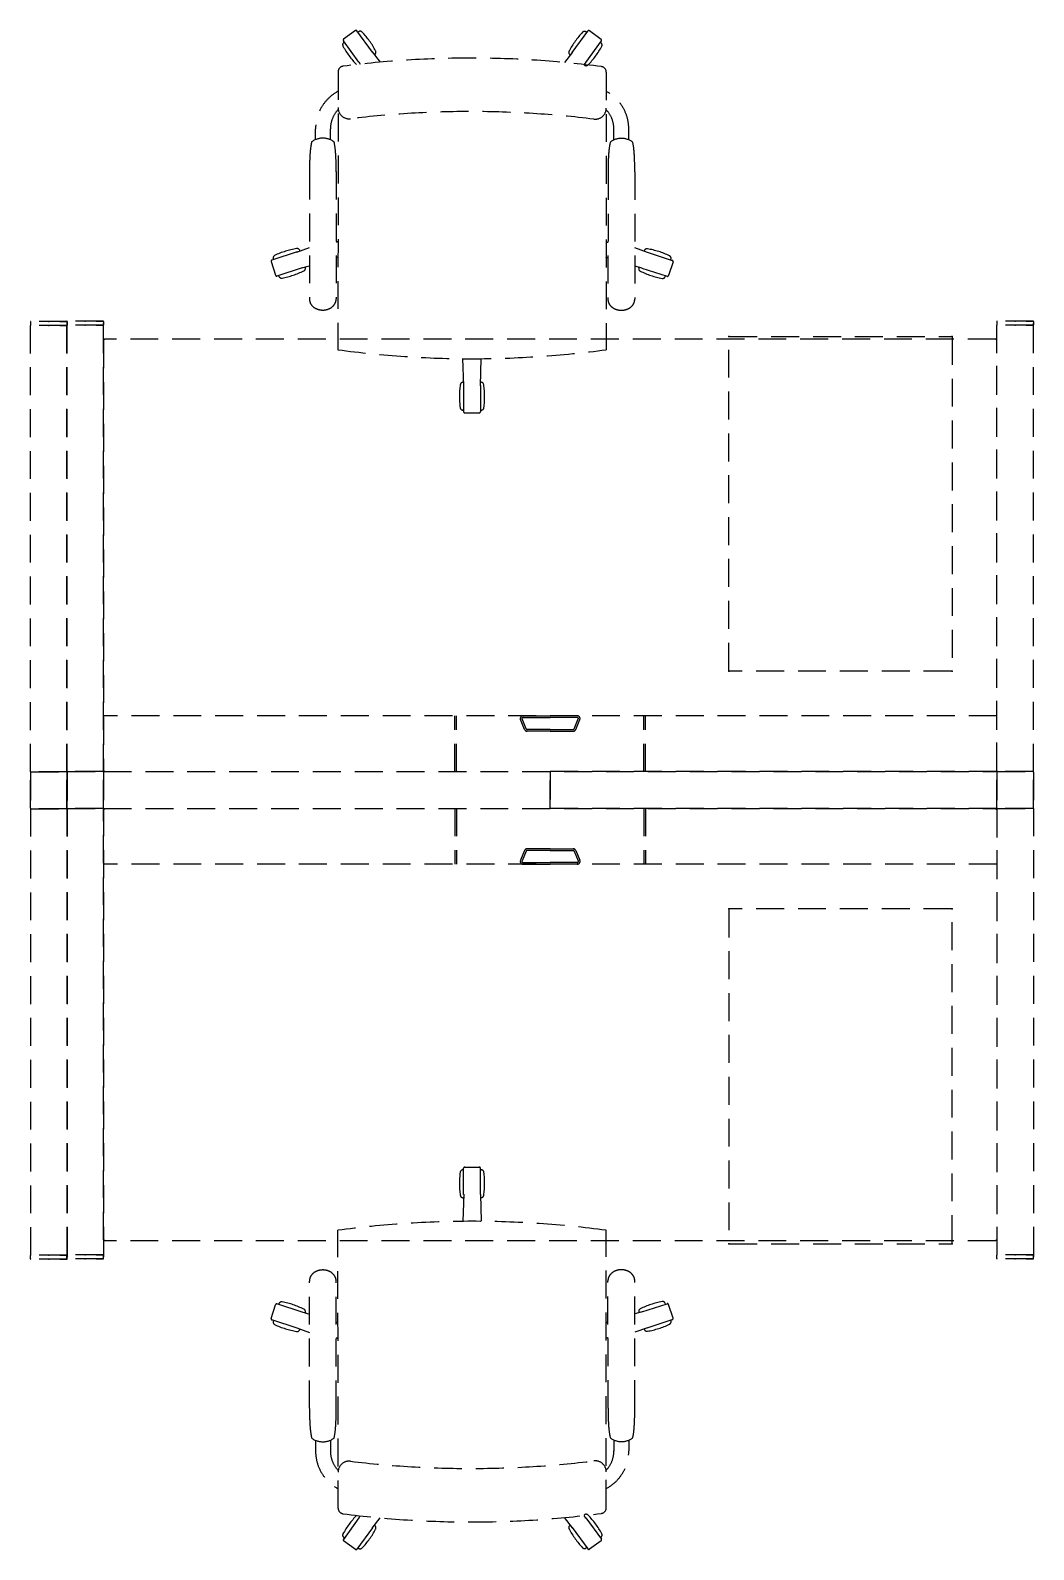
# Model space of a CAD drawing. Header units: millimetres. Extents: x -168200 to 672800, y -7409 to 118800.
# Drawn here: x 277354 to 279151, y 50723 to 53446 of the extents above; entities that cross this region are included whole.
import ezdxf

# ---------------------------------------------------------------- set-up
doc = ezdxf.new("R2010")
doc.units = ezdxf.units.MM
doc.header["$LTSCALE"] = 200
doc.linetypes.add('HIDDEN', pattern=[0.375, 0.25, -0.125])
doc.layers.add('1 FUR', color=8, linetype='HIDDEN')

msp = doc.modelspace()

# ---------------------------------------------------------------- linework, layer by layer
at = {"layer": '1 FUR'}
for p, q in [((277936.4, 53445.6), (277915.4, 53430.3)), ((277967.1, 53406.7), (277939.2, 53445.2)), ((277941, 53442.7), (277942.5, 53443.8)), ((278324.8, 53406.4), (278352.8, 53444.8)), ((278351, 53442.3), (278349.5, 53443.4)), ((278376.6, 53429.9), (278355.6, 53445.2)), ((277942.8, 53389.1), (277914.9, 53427.5)), ((277916.7, 53425.1), (277915.2, 53424)), ((278349.1, 53388.7), (278377.1, 53427.1)), ((278375.3, 53424.7), (278376.8, 53423.6)), ((277942.4, 53389.7), (277945.3, 53385.4)), ((277966.7, 53407.3), (277980.8, 53389)), ((277970.5, 53402.3), (277971.2, 53402.9)), ((278325.3, 53407), (278310.9, 53388.5)), ((278320.7, 53402.5), (278321.4, 53402)), ((278349.5, 53389.3), (278346.4, 53384.8)), ((277905.5, 53371.8), (277905.2, 52873.7)), ((278346, 53384.2), (278346.7, 53383.6)), ((278385.9, 53371.1), (278385.6, 52873.7)), ((277865.1, 53250.2), (277865.2, 53269.6)), ((277891.7, 53250), (277891.8, 53269.6)), ((278399.6, 53249.6), (278399.6, 53269.2)), ((278426.2, 53249.7), (278426.2, 53269.2)), ((277854.2, 53192.8), (277854, 52964.8)), ((277902.2, 53192.8), (277902, 52964.8)), ((278389.1, 53192.4), (278388.9, 52964.4)), ((278437.1, 53192.4), (278436.9, 52964.4)), ((277832, 53049), (277786.8, 53034.3)), ((277789.7, 53035.3), (277789.2, 53036.5)), ((277831.3, 53048.7), (277854.1, 53056.9)), ((277837.2, 53050.8), (277836.9, 53051.7)), ((278459.7, 53048.2), (278436.9, 53056.4)), ((278453.8, 53050.4), (278454.1, 53051.2)), ((278459, 53048.5), (278504.2, 53033.8)), ((278501.3, 53034.7), (278501.7, 53036)), ((277785.5, 53031.8), (277793.5, 53007.1)), ((277841.2, 53020.4), (277796, 53005.8)), ((277840.5, 53020.2), (277854, 53024.1)), ((277846.8, 53021.1), (277846.5, 53021.9)), ((278450.4, 53019.7), (278436.9, 53023.7)), ((278444.1, 53020.7), (278444.4, 53021.5)), ((278449.7, 53020), (278494.9, 53005.3)), ((278505.5, 53031.3), (278497.4, 53006.5)), ((277798.9, 53006.7), (277799.3, 53005.4)), ((278492, 53006.2), (278491.6, 53004.9)), ((277354.3, 52923.7), (277354.3, 52917.7)), ((277354.3, 52920.7), (277354.3, 52917.7)), ((277420.3, 52917.2), (277354.3, 52917.2)), ((277354.3, 52117.2), (277354.3, 52917.2)), ((277419.8, 52924.2), (277354.8, 52924.2)), ((277419.8, 52917.2), (277354.8, 52917.2)), ((277406.8, 52924.2), (277419.8, 52924.2)), ((277406.8, 52917.2), (277419.8, 52917.2)), ((277419.4, 52924.2), (277419.4, 52918.2)), ((277419.4, 52921.2), (277419.4, 52918.2)), ((277485.4, 52917.7), (277419.4, 52917.7)), ((277419.4, 52117.7), (277419.4, 52917.7)), ((277484.9, 52924.7), (277419.9, 52924.7)), ((277484.9, 52917.7), (277419.9, 52917.7)), ((277420.3, 52923.7), (277420.3, 52917.7)), ((277420.3, 52917.7), (277420.3, 52920.7)), ((277420.3, 52117.2), (277420.3, 52917.2)), ((277471.9, 52924.7), (277484.9, 52924.7)), ((277471.9, 52917.7), (277484.9, 52917.7)), ((277485.4, 52924.2), (277485.4, 52918.2)), ((277485.4, 52918.2), (277485.4, 52921.2)), ((277485.4, 52117.7), (277485.4, 52917.7)), ((279085.4, 52924.2), (279085.4, 52918.2)), ((279085.4, 52921.2), (279085.4, 52918.2)), ((279151.4, 52917.7), (279085.4, 52917.7)), ((279085.4, 52117.7), (279085.4, 52917.7)), ((279150.9, 52924.7), (279085.9, 52924.7)), ((279150.9, 52917.7), (279085.9, 52917.7)), ((279137.9, 52924.7), (279150.9, 52924.7)), ((279137.9, 52917.7), (279150.9, 52917.7)), ((279151.4, 52924.2), (279151.4, 52918.2)), ((279151.4, 52918.2), (279151.4, 52921.2)), ((279151.4, 52117.7), (279151.4, 52917.7)), ((277487.4, 52892.7), (277485.4, 52890.7)), ((277485.4, 52892.7), (277485.4, 52892.7)), ((277485.4, 52890.7), (277485.4, 52119.7)), ((279083.4, 52892.7), (277487.4, 52892.7)), ((278605.4, 52298.7), (278605.4, 52896.7)), ((278606.4, 52897.7), (279004.4, 52897.7)), ((279005.4, 52896.7), (279005.4, 52298.7)), ((279085.4, 52890.7), (279083.4, 52892.7)), ((279085.4, 52119.7), (279085.4, 52890.7)), ((278130.5, 52809.1), (278129, 52857.7)), ((278160.4, 52809.1), (278162, 52857.7)), ((278130.3, 52815.4), (278129.4, 52815.4)), ((278130.4, 52809.9), (278130.4, 52762.4)), ((278160.4, 52809.9), (278160.4, 52762.4)), ((278161.5, 52815.4), (278160.6, 52815.4)), ((278130.4, 52765.4), (278128.5, 52765.4)), ((278160.4, 52765.4), (278162.3, 52765.4)), ((278132.4, 52760.4), (278158.4, 52760.4)), ((279004.4, 52297.7), (278606.4, 52297.7)), ((279085.4, 52217.7), (277485.4, 52217.7)), ((278114.8, 52117.7), (278114.8, 52217.7)), ((278117.8, 52117.7), (278117.8, 52217.7)), ((278236.8, 52217.7), (278285.4, 52217.7)), ((278333.9, 52217.7), (278285.4, 52217.7)), ((278453, 52117.7), (278453, 52217.7)), ((278456, 52117.7), (278456, 52217.7)), ((278239.6, 52193.1), (278232.2, 52210.8)), ((278242.4, 52194.3), (278235, 52212)), ((278236.8, 52214.7), (278285.4, 52214.7)), ((278285.4, 52193), (278244.2, 52193)), ((278333.9, 52214.7), (278285.4, 52214.7)), ((278285.4, 52193), (278326.5, 52193)), ((278328.3, 52194.3), (278335.8, 52212)), ((278331.1, 52193.1), (278338.5, 52210.8)), ((278285.4, 52190), (278244.2, 52190)), ((278285.4, 52190), (278326.5, 52190)), ((277420.3, 52117.2), (277354.3, 52117.2)), ((277354.3, 52116.2), (277354.3, 52052.2)), ((277354.3, 52052.2), (277354.3, 52116.2)), ((277419.3, 52117.2), (277355.3, 52117.2)), ((277355.3, 52117.2), (277419.3, 52117.2)), ((277485.4, 52117.7), (277419.4, 52117.7)), ((277419.4, 52052.7), (277419.4, 52116.7)), ((277419.4, 52116.7), (277419.4, 52052.7)), ((277420.3, 52052.2), (277420.3, 52116.2)), ((277420.3, 52116.2), (277420.3, 52052.2)), ((277420.4, 52117.7), (277484.4, 52117.7)), ((277484.4, 52117.7), (277420.4, 52117.7)), ((277485.4, 52119.7), (277487.4, 52117.7)), ((277485.4, 52117.7), (278285.4, 52117.7)), ((277485.4, 52117.7), (277485.4, 52051.7)), ((277485.4, 52117.7), (279083.4, 52117.7)), ((277485.4, 52117.7), (278285.4, 52117.7)), ((277485.4, 52051.7), (277485.4, 52117.7)), ((277485.4, 52116.7), (277485.4, 52052.7)), ((277485.4, 52052.7), (277485.4, 52116.7)), ((278285.4, 52117.7), (278285.4, 52051.7)), ((278285.4, 52051.7), (278285.4, 52117.7)), ((279085.4, 52117.7), (278285.4, 52117.7)), ((278285.4, 52051.7), (278285.4, 52117.7)), ((279085.4, 52117.7), (278285.4, 52117.7)), ((278285.4, 52117.7), (278285.4, 52051.7)), ((279083.4, 52117.7), (279085.4, 52119.7)), ((279085.4, 52051.7), (279085.4, 52117.7)), ((279151.4, 52117.7), (279085.4, 52117.7)), ((279085.4, 52117.7), (279085.4, 52051.7)), ((279085.4, 52052.7), (279085.4, 52116.7)), ((279085.4, 52116.7), (279085.4, 52052.7)), ((279086.4, 52117.7), (279150.4, 52117.7)), ((279150.4, 52117.7), (279086.4, 52117.7)), ((279151.4, 52116.7), (279151.4, 52052.7)), ((279151.4, 52052.7), (279151.4, 52116.7)), ((277354.3, 52051.2), (277354.3, 51251.2)), ((277420.3, 52051.2), (277354.3, 52051.2)), ((277355.3, 52051.2), (277419.3, 52051.2)), ((277419.3, 52051.2), (277355.3, 52051.2)), ((277419.4, 52051.7), (277419.4, 51251.7)), ((277485.4, 52051.7), (277419.4, 52051.7)), ((277420.3, 52051.2), (277420.3, 51251.2)), ((277484.4, 52051.7), (277420.4, 52051.7)), ((277420.4, 52051.7), (277484.4, 52051.7)), ((277485.4, 52049.7), (277487.4, 52051.7)), ((277485.4, 52051.7), (279083.4, 52051.7)), ((277485.4, 52051.7), (278285.4, 52051.7)), ((277485.4, 52051.7), (277485.4, 51251.7)), ((277485.4, 52051.7), (278285.4, 52051.7)), ((277485.4, 51278.7), (277485.4, 52049.7)), ((278114.8, 52051.7), (278114.8, 51951.7)), ((278117.8, 52051.7), (278117.8, 51951.7)), ((279085.4, 52051.7), (278285.4, 52051.7)), ((279085.4, 52051.7), (278285.4, 52051.7)), ((278453, 52051.7), (278453, 51951.7)), ((278456, 52051.7), (278456, 51951.7)), ((279083.4, 52051.7), (279085.4, 52049.7)), ((279085.4, 52051.7), (279085.4, 51251.7)), ((279151.4, 52051.7), (279085.4, 52051.7)), ((279085.4, 52049.7), (279085.4, 51278.7)), ((279150.4, 52051.7), (279086.4, 52051.7)), ((279086.4, 52051.7), (279150.4, 52051.7)), ((279151.4, 52051.7), (279151.4, 51251.7)), ((278239.6, 51976.4), (278232.2, 51958.7)), ((278242.4, 51975.2), (278235, 51957.5)), ((278285.4, 51979.4), (278244.2, 51979.4)), ((278285.4, 51976.4), (278244.2, 51976.4)), ((278285.4, 51979.4), (278326.5, 51979.4)), ((278285.4, 51976.4), (278326.5, 51976.4)), ((278328.3, 51975.2), (278335.8, 51957.5)), ((278331.1, 51976.4), (278338.5, 51958.7)), ((279085.4, 51951.7), (277485.4, 51951.7)), ((278236.8, 51954.7), (278285.4, 51954.7)), ((278236.8, 51951.7), (278285.4, 51951.7)), ((278333.9, 51954.7), (278285.4, 51954.7)), ((278333.9, 51951.7), (278285.4, 51951.7)), ((278605.4, 51870.7), (278605.4, 51272.7)), ((279004.4, 51871.7), (278606.4, 51871.7)), ((279005.4, 51272.7), (279005.4, 51870.7)), ((278130.4, 51404), (278128.5, 51404)), ((278130.4, 51359.6), (278130.4, 51407.1)), ((278132.4, 51409.1), (278158.4, 51409.1)), ((278160.4, 51359.6), (278160.4, 51407.1)), ((278160.4, 51404.1), (278162.3, 51404.1)), ((278130.5, 51360.3), (278129, 51311.8)), ((278130.3, 51354), (278129.4, 51354)), ((278160.4, 51360.3), (278162, 51311.8)), ((278161.5, 51354.1), (278160.6, 51354.1)), ((277905.5, 50797.6), (277905.2, 51295.7)), ((278385.9, 50798.4), (278385.6, 51295.7)), ((277487.4, 51276.7), (277485.4, 51278.7)), ((277485.4, 51276.7), (277485.4, 51276.7)), ((279083.4, 51276.7), (277487.4, 51276.7)), ((278606.4, 51271.7), (279004.4, 51271.7)), ((279085.4, 51278.7), (279083.4, 51276.7)), ((277420.3, 51251.2), (277354.3, 51251.2)), ((277354.3, 51247.7), (277354.3, 51250.7)), ((277354.3, 51244.7), (277354.3, 51250.7)), ((277419.8, 51251.2), (277354.8, 51251.2)), ((277419.8, 51244.2), (277354.8, 51244.2)), ((277406.8, 51251.2), (277419.8, 51251.2)), ((277406.8, 51244.2), (277419.8, 51244.2)), ((277485.4, 51251.7), (277419.4, 51251.7)), ((277419.4, 51248.2), (277419.4, 51251.2)), ((277419.4, 51245.2), (277419.4, 51251.2)), ((277484.9, 51251.7), (277419.9, 51251.7)), ((277484.9, 51244.7), (277419.9, 51244.7)), ((277420.3, 51250.7), (277420.3, 51247.7)), ((277420.3, 51244.7), (277420.3, 51250.7)), ((277471.9, 51251.7), (277484.9, 51251.7)), ((277471.9, 51244.7), (277484.9, 51244.7)), ((277485.4, 51251.2), (277485.4, 51248.2)), ((277485.4, 51245.2), (277485.4, 51251.2)), ((279151.4, 51251.7), (279085.4, 51251.7)), ((279085.4, 51248.2), (279085.4, 51251.2)), ((279085.4, 51245.2), (279085.4, 51251.2)), ((279150.9, 51251.7), (279085.9, 51251.7)), ((279150.9, 51244.7), (279085.9, 51244.7)), ((279137.9, 51251.7), (279150.9, 51251.7)), ((279137.9, 51244.7), (279150.9, 51244.7)), ((279151.4, 51251.2), (279151.4, 51248.2)), ((279151.4, 51245.2), (279151.4, 51251.2)), ((277854.2, 50976.7), (277854, 51204.7)), ((277902.2, 50976.7), (277902, 51204.7)), ((278389.1, 50977.1), (278388.9, 51205.1)), ((278437.1, 50977.1), (278436.9, 51205.1)), ((277785.5, 51137.7), (277793.5, 51162.4)), ((277841.2, 51149), (277796, 51163.7)), ((277798.9, 51162.7), (277799.3, 51164)), ((278449.7, 51149.5), (278494.9, 51164.2)), ((278492, 51163.3), (278491.6, 51164.6)), ((278505.5, 51138.2), (278497.4, 51162.9)), ((277832, 51120.5), (277786.8, 51135.1)), ((277789.7, 51134.2), (277789.2, 51132.9)), ((277840.5, 51149.3), (277854, 51145.3)), ((277846.8, 51148.3), (277846.5, 51147.5)), ((278450.4, 51149.7), (278436.9, 51145.8)), ((278444.1, 51148.8), (278444.4, 51148)), ((278459, 51121), (278504.2, 51135.7)), ((278501.3, 51134.7), (278501.7, 51133.5)), ((277831.3, 51120.7), (277854.1, 51112.6)), ((277837.2, 51118.6), (277836.9, 51117.8)), ((278459.7, 51121.2), (278436.9, 51113)), ((278453.8, 51119.1), (278454.1, 51118.3)), ((277865.1, 50919.3), (277865.2, 50899.8)), ((277891.7, 50919.5), (277891.8, 50899.8)), ((278399.6, 50919.9), (278399.6, 50900.2)), ((278426.2, 50919.7), (278426.2, 50900.3)), ((277942.8, 50780.4), (277914.9, 50741.9)), ((277942.4, 50779.8), (277945.3, 50784)), ((277966.7, 50762.2), (277980.8, 50780.5)), ((278325.3, 50762.5), (278310.9, 50781)), ((278346, 50785.3), (278346.7, 50785.8)), ((278349.5, 50780.1), (278346.4, 50784.7)), ((278349.1, 50780.7), (278377.1, 50742.3)), ((277967.1, 50762.8), (277939.2, 50724.3)), ((277970.5, 50767.1), (277971.2, 50766.6)), ((278320.7, 50766.9), (278321.4, 50767.4)), ((278324.8, 50763.1), (278352.8, 50724.7)), ((277916.7, 50744.4), (277915.2, 50745.5)), ((277936.4, 50723.9), (277915.4, 50739.1)), ((277941, 50726.8), (277942.5, 50725.7)), ((278351, 50727.1), (278349.5, 50726)), ((278376.6, 50739.5), (278355.6, 50724.2)), ((278375.3, 50744.8), (278376.8, 50745.9))]:
    msp.add_line(p, q, dxfattribs=at)
for centre, radius, start, end in [((277937.6, 53444), 2, 35.9563, 125.9563), ((277945, 53439.5), 5, 43.4593, 125.9563), ((277839.8, 53339.7), 150, 27.6026, 43.4593), ((278347, 53439.1), 5, 53.9563, 136.4533), ((278354.4, 53443.6), 2, 53.9563, 143.9563), ((277918.6, 53420.3), 5, 125.9563, 208.4533), ((278046, 53489.3), 150, 208.4533, 224.2456), ((277916.6, 53428.7), 2, 125.9563, 215.9563), ((278452.1, 53339.2), 150, 136.4533, 152.31), ((278246.1, 53489.1), 150, 315.6026, 331.4593), ((278373.4, 53419.8), 5, 331.4593, 53.9563), ((278375.4, 53428.3), 2, 323.9563, 53.9563), ((278143, 51596.3), 1800, 82.5233, 97.3015), ((277968.3, 53406.9), 5, 305.9563, 27.6026), ((278323.7, 53406.6), 5, 152.31, 233.9563), ((277915.5, 53371.8), 10, 97.3015, 179.9563), ((278349.7, 53387.7), 5, 233.9563, 315.6026), ((278375.9, 53371.1), 10, 359.9563, 82.5233), ((277941.5, 53269.6), 76.3, 118.1096, 179.9563), ((278349.9, 53269.3), 76.3, 359.9563, 61.803), ((277925.5, 53307.5), 20, 179.9563, 276.8626), ((278365.9, 53306.8), 20, 262.9638, 359.9563), ((277941.5, 53269.6), 49.7, 136.3721, 179.9563), ((278143, 51500.5), 1800, 82.9638, 96.8626), ((278349.9, 53269.3), 49.7, 359.9563, 43.5405), ((277878.2, 53219), 33.8, 53.3451, 126.5675), ((278413.1, 53218.6), 33.8, 53.3451, 126.5675), ((278150, 53203.7), 295.6, 174.6812, 177.7662), ((277973.8, 53220.1), 118.6, 167.3904, 174.6812), ((277859.2, 53245.7), 1.23, 160.7708, 167.3904), ((277897.2, 53245.7), 1.23, 12.5222, 19.1419), ((277782.6, 53220.3), 118.6, 5.2314, 12.5222), ((277606.3, 53204.1), 295.6, 2.1465, 5.2314), ((278684.9, 53203.3), 295.6, 174.6812, 177.7662), ((278508.7, 53219.7), 118.6, 167.3904, 174.6812), ((278394.1, 53245.3), 1.23, 160.7708, 167.3904), ((278432.1, 53245.3), 1.23, 12.5222, 19.1419), ((278317.5, 53219.8), 118.6, 5.2314, 12.5222), ((278141.2, 53203.7), 295.6, 2.1465, 5.2314), ((278440.6, 53192.4), 586.4, 177.7662, 179.9563), ((277315.7, 53193.2), 586.4, 359.9563, 2.1465), ((278975.5, 53192), 586.4, 177.7662, 179.9563), ((277850.6, 53192.8), 586.4, 359.9563, 2.1465), ((277931.8, 52981.5), 89.8, 107.1694, 109.3471), ((278359.1, 52981.1), 89.8, 70.5655, 72.7432), ((277787.4, 53032.4), 2, 107.4294, 197.4294), ((277794, 53038.1), 5, 115.4593, 197.9563), ((277856.3, 52907.2), 150, 99.6026, 115.4593), ((277832.1, 53050.1), 5, 17.9563, 99.6026), ((277919.4, 53005.7), 36.8, 112.5897, 118.1829), ((278371.5, 53005.4), 36.8, 61.7297, 67.323), ((278458.8, 53049.7), 5, 80.31, 161.9563), ((278434.4, 52906.7), 150, 64.4533, 80.31), ((278497, 53037.6), 5, 341.9563, 64.4533), ((277795.4, 53007.7), 2, 197.9563, 287.9563), ((277777.8, 53149.6), 150, 280.4533, 296.31), ((277842, 53019.6), 5, 296.31, 17.9563), ((278448.9, 53019.1), 5, 161.9563, 243.6026), ((278513.4, 53149), 150, 243.6026, 259.4593), ((278503.6, 53031.9), 2, 342.4832, 72.4832), ((277804.1, 53007), 5, 197.9563, 280.4533), ((278486.8, 53006.5), 5, 259.4593, 341.9563), ((278495.5, 53007.2), 2, 251.9563, 341.9563), ((277870.8, 52964.8), 16.8, 179.9563, 206.3863), ((277874.2, 52966.5), 20.7, 206.3863, 230.1507), ((277881.7, 52966.5), 20.7, 309.7619, 333.5264), ((277885.2, 52964.8), 16.8, 333.5264, 359.9563), ((278405.6, 52964.4), 16.8, 179.9563, 206.3863), ((278409.1, 52966.1), 20.7, 206.3863, 230.1507), ((278416.6, 52966.1), 20.7, 309.7619, 333.5264), ((278420.1, 52964.4), 16.8, 333.5264, 359.9563), ((277876.5, 52969.2), 24.2, 230.1507, 250.9128), ((277878, 52973.5), 28.7, 250.9128, 269.9563), ((277878, 52973.5), 28.7, 269.9563, 288.9999), ((277879.5, 52969.2), 24.2, 288.9999, 309.7619), ((278411.4, 52968.8), 24.2, 230.1507, 250.9128), ((278412.9, 52973.1), 28.7, 250.9128, 269.9563), ((278412.9, 52973.1), 28.7, 269.9563, 288.9999), ((278414.4, 52968.8), 24.2, 288.9999, 309.7619), ((277354.8, 52923.7), 0.5, 89.9999, 179.9999), ((277354.8, 52917.7), 0.5, 179.9999, 269.9999), ((277419.9, 52924.2), 0.5, 89.9999, 179.9999), ((277419.9, 52918.2), 0.5, 179.9999, 269.9999), ((277419.8, 52923.7), 0.5, 359.9999, 89.9999), ((277419.8, 52923.7), 0.5, 359.9999, 89.9999), ((277419.8, 52917.7), 0.5, 269.9999, 359.9999), ((277419.8, 52917.7), 0.5, 269.9999, 359.9999), ((277484.9, 52924.2), 0.5, 359.9999, 89.9999), ((277484.9, 52924.2), 0.5, 359.9999, 89.9999), ((277484.9, 52918.2), 0.5, 269.9999, 359.9999), ((277484.9, 52918.2), 0.5, 269.9999, 359.9999), ((279085.9, 52924.2), 0.5, 89.9999, 179.9999), ((279085.9, 52918.2), 0.5, 179.9999, 269.9999), ((279150.9, 52924.2), 0.5, 359.9999, 89.9999), ((279150.9, 52924.2), 0.5, 359.9999, 89.9999), ((279150.9, 52918.2), 0.5, 269.9999, 359.9999), ((279150.9, 52918.2), 0.5, 269.9999, 359.9999), ((278145.4, 54657.6), 1800, 262.3311, 277.6689), ((278606.4, 52896.7), 1, 90, 180), ((279004.4, 52896.7), 1, 0, 90), ((278272.8, 52789.2), 150, 171.6026, 187.4593), ((278129.4, 52810.4), 5, 89.9563, 171.6026), ((278161.5, 52810.4), 5, 8.31, 89.9563), ((278018, 52789.4), 150, 352.4533, 8.31), ((278129.1, 52770.4), 5, 187.4593, 269.9563), ((278132.4, 52762.4), 2, 179.9563, 269.9563), ((278158.4, 52762.4), 2, 269.9563, 359.9563), ((278161.8, 52770.4), 5, 269.9563, 352.4533), ((278606.4, 52298.7), 1, 180, 270), ((279004.4, 52298.7), 1, 270, 0), ((278236.8, 52212.7), 5, 90, 202.7255), ((278333.9, 52212.7), 5, 337.2745, 90), ((278236.8, 52212.7), 2, 90, 202.7255), ((278244.2, 52195), 5, 202.7255, 270), ((278244.2, 52195), 2, 202.7255, 270), ((278326.5, 52195), 2, 270, 337.2745), ((278326.5, 52195), 5, 270, 337.2745), ((278333.9, 52212.7), 2, 337.2745, 90), ((277355.3, 52116.2), 1, 89.9998, 179.9998), ((277355.3, 52116.2), 1, 90.0002, 180.0002), ((277419.3, 52116.2), 1, 359.9998, 89.9998), ((277419.3, 52116.2), 1, 0.0002, 90.0002), ((277420.4, 52116.7), 1, 90, 180), ((277420.4, 52116.7), 1, 90, 180), ((277484.4, 52116.7), 1, 0, 90), ((277484.4, 52116.7), 1, 360, 90), ((279086.4, 52116.7), 1, 90.0002, 180.0002), ((279086.4, 52116.7), 1, 89.9998, 179.9998), ((279150.4, 52116.7), 1, 0.0002, 90.0002), ((279150.4, 52116.7), 1, 359.9998, 89.9998), ((277355.3, 52052.2), 1, 179.9998, 269.9998), ((277355.3, 52052.2), 1, 180.0002, 270.0002), ((277419.3, 52052.2), 1, 269.9998, 359.9998), ((277419.3, 52052.2), 1, 270.0002, 0.0002), ((277420.4, 52052.7), 1, 180, 270), ((277420.4, 52052.7), 1, 180, 270), ((277484.4, 52052.7), 1, 270, 0), ((277484.4, 52052.7), 1, 270, 360), ((279086.4, 52052.7), 1, 180.0002, 270.0002), ((279086.4, 52052.7), 1, 179.9998, 269.9998), ((279150.4, 52052.7), 1, 270.0002, 0.0002), ((279150.4, 52052.7), 1, 269.9998, 359.9998), ((278244.2, 51974.4), 5, 90, 157.2745), ((278244.2, 51974.4), 2, 90, 157.2745), ((278326.5, 51974.4), 5, 22.7255, 90), ((278326.5, 51974.4), 2, 22.7255, 90), ((278236.8, 51956.7), 5, 157.2745, 270), ((278236.8, 51956.7), 2, 157.2745, 270), ((278333.9, 51956.7), 5, 270, 22.7255), ((278333.9, 51956.7), 2, 270, 22.7255), ((278606.4, 51870.7), 1, 90, 180), ((279004.4, 51870.7), 1, 0, 90), ((278129.1, 51399), 5, 90.0437, 172.5407), ((278132.4, 51407.1), 2, 90.0437, 180.0437), ((278158.4, 51407.1), 2, 0.0437, 90.0437), ((278161.8, 51399.1), 5, 7.5467, 90.0437), ((278272.8, 51380.2), 150, 172.5407, 188.3974), ((278018, 51380), 150, 351.69, 7.5467), ((278129.4, 51359), 5, 188.3974, 270.0437), ((278161.5, 51359.1), 5, 270.0437, 351.69), ((278145.4, 49511.8), 1800, 82.3311, 97.6689), ((278606.4, 51272.7), 1, 180, 270), ((279004.4, 51272.7), 1, 270, 0), ((277354.8, 51250.7), 0.5, 90.0001, 180.0001), ((277354.8, 51244.7), 0.5, 180.0001, 270.0001), ((277419.9, 51251.2), 0.5, 90.0001, 180.0001), ((277419.9, 51245.2), 0.5, 180.0001, 270.0001), ((277419.8, 51250.7), 0.5, 0.0001, 90.0001), ((277419.8, 51250.7), 0.5, 0.0001, 90.0001), ((277419.8, 51244.7), 0.5, 270.0001, 0.0001), ((277419.8, 51244.7), 0.5, 270.0001, 0.0001), ((277484.9, 51251.2), 0.5, 0.0001, 90.0001), ((277484.9, 51251.2), 0.5, 0.0001, 90.0001), ((277484.9, 51245.2), 0.5, 270.0001, 0.0001), ((277484.9, 51245.2), 0.5, 270.0001, 0.0001), ((279085.9, 51251.2), 0.5, 90.0001, 180.0001), ((279085.9, 51245.2), 0.5, 180.0001, 270.0001), ((279150.9, 51251.2), 0.5, 0.0001, 90.0001), ((279150.9, 51251.2), 0.5, 0.0001, 90.0001), ((279150.9, 51245.2), 0.5, 270.0001, 0.0001), ((279150.9, 51245.2), 0.5, 270.0001, 0.0001), ((277870.8, 51204.7), 16.8, 153.6137, 180.0437), ((277874.2, 51202.9), 20.7, 129.8493, 153.6137), ((277876.5, 51200.2), 24.2, 109.0872, 129.8493), ((277878, 51195.9), 28.7, 90.0437, 109.0872), ((277878, 51195.9), 28.7, 71.0001, 90.0437), ((277879.5, 51200.2), 24.2, 50.2381, 71.0001), ((277881.7, 51202.9), 20.7, 26.4736, 50.2381), ((277885.2, 51204.7), 16.8, 0.0437, 26.4736), ((278405.6, 51205.1), 16.8, 153.6137, 180.0437), ((278409.1, 51203.3), 20.7, 129.8493, 153.6137), ((278411.4, 51200.6), 24.2, 109.0872, 129.8493), ((278412.9, 51196.4), 28.7, 90.0437, 109.0872), ((278412.9, 51196.4), 28.7, 71.0001, 90.0437), ((278414.4, 51200.6), 24.2, 50.2381, 71.0001), ((278416.6, 51203.3), 20.7, 26.4736, 50.2381), ((278420.1, 51205.1), 16.8, 0.0437, 26.4736), ((277795.4, 51161.8), 2, 72.0437, 162.0437), ((277804.1, 51162.5), 5, 79.5467, 162.0437), ((277777.8, 51019.9), 150, 63.69, 79.5467), ((278513.4, 51020.5), 150, 100.5407, 116.3974), ((278486.8, 51163), 5, 18.0437, 100.5407), ((278495.5, 51162.3), 2, 18.0437, 108.0437), ((277787.4, 51137), 2, 162.5706, 252.5706), ((277794, 51131.4), 5, 162.0437, 244.5407), ((277842, 51149.9), 5, 342.0437, 63.69), ((277919.4, 51163.7), 36.8, 241.8171, 247.4103), ((278371.5, 51164.1), 36.8, 292.677, 298.2703), ((278448.9, 51150.3), 5, 116.3974, 198.0437), ((278497, 51131.9), 5, 295.5467, 18.0437), ((278503.6, 51137.6), 2, 287.5168, 17.5168), ((277856.3, 51262.3), 150, 244.5407, 260.3974), ((277832.1, 51119.3), 5, 260.3974, 342.0437), ((277931.8, 51188), 89.8, 250.6529, 252.8306), ((278359.1, 51188.3), 89.8, 287.2568, 289.4345), ((278458.8, 51119.8), 5, 198.0437, 279.69), ((278434.4, 51262.7), 150, 279.69, 295.5467), ((278440.6, 50977.1), 586.4, 180.0437, 182.2338), ((277315.7, 50976.2), 586.4, 357.8535, 0.0437), ((278975.5, 50977.5), 586.4, 180.0437, 182.2338), ((277850.6, 50976.6), 586.4, 357.8535, 0.0437), ((278150, 50965.8), 295.6, 182.2338, 185.3188), ((277973.8, 50949.4), 118.6, 185.3188, 192.6096), ((277782.6, 50949.2), 118.6, 347.4778, 354.7686), ((277606.3, 50965.3), 295.6, 354.7686, 357.8535), ((278684.9, 50966.2), 295.6, 182.2338, 185.3188), ((278508.7, 50949.8), 118.6, 185.3188, 192.6096), ((278317.5, 50949.6), 118.6, 347.4778, 354.7686), ((278141.2, 50965.8), 295.6, 354.7686, 357.8535), ((277859.2, 50923.7), 1.23, 192.6096, 199.2292), ((277878.2, 50950.5), 33.8, 233.4325, 306.6549), ((277897.2, 50923.8), 1.23, 340.8581, 347.4778), ((278394.1, 50924.1), 1.23, 192.6096, 199.2292), ((278413.1, 50950.9), 33.8, 233.4325, 306.6549), ((278432.1, 50924.2), 1.23, 340.8581, 347.4778), ((277941.5, 50899.9), 76.3, 180.0437, 241.8904), ((277941.5, 50899.9), 49.7, 180.0437, 223.6279), ((278349.9, 50900.2), 76.3, 298.197, 0.0437), ((278349.9, 50900.2), 49.7, 316.4595, 0.0437), ((277925.5, 50862), 20, 83.1374, 180.0437), ((278143, 52668.9), 1800, 263.1374, 277.0362), ((278365.9, 50862.6), 20, 0.0437, 97.0362), ((277915.5, 50797.7), 10, 180.0437, 262.6985), ((278046, 50680.1), 150, 135.7544, 151.5467), ((278143, 52573.1), 1800, 262.6985, 277.4767), ((278349.7, 50781.8), 5, 44.3974, 126.0437), ((278246.1, 50680.3), 150, 28.5407, 44.3974), ((278375.9, 50798.4), 10, 277.4767, 0.0437), ((277918.6, 50749.2), 5, 151.5467, 234.0437), ((277839.8, 50829.7), 150, 316.5407, 332.3974), ((277968.3, 50762.6), 5, 332.3974, 54.0437), ((278323.7, 50762.9), 5, 126.0437, 207.69), ((278452.1, 50830.3), 150, 207.69, 223.5467), ((278373.4, 50749.6), 5, 306.0437, 28.5407), ((277916.6, 50740.7), 2, 144.0437, 234.0437), ((277937.6, 50725.5), 2, 234.0437, 324.0437), ((277945, 50730), 5, 234.0437, 316.5407), ((278347, 50730.4), 5, 223.5467, 306.0437), ((278354.4, 50725.9), 2, 216.0437, 306.0437), ((278375.4, 50741.2), 2, 306.0437, 36.0437)]:
    msp.add_arc(centre, radius, start, end, dxfattribs=at)
for p in [(277387.3, 52924.2), (277387.3, 52917.2), (277452.4, 52924.7), (277452.4, 52917.7), (279118.4, 52924.7), (279118.4, 52917.7), (278605.4, 52897.7), (279005.4, 52897.7), (278605.4, 52297.7), (279005.4, 52297.7), (277387.3, 52117.2), (277387.3, 52117.2), (277387.3, 52117.2), (277452.4, 52117.7), (277452.4, 52117.7), (277452.4, 52117.7), (277485.4, 52117.7), (279085.4, 52117.7), (279118.4, 52117.7), (279118.4, 52117.7), (279118.4, 52117.7), (277419.4, 52084.7), (277419.4, 52084.7), (277420.3, 52084.2), (277420.3, 52084.2), (277485.4, 52084.7), (277485.4, 52084.7), (277485.4, 52084.7), (277485.4, 52084.7), (278285.4, 52084.7), (278285.4, 52084.7), (278285.4, 52084.7), (278285.4, 52084.7), (279085.4, 52084.7), (279085.4, 52084.7), (279085.4, 52084.7), (279085.4, 52084.7), (279151.4, 52084.7), (279151.4, 52084.7), (277387.3, 52051.2), (277387.3, 52051.2), (277387.3, 52051.2), (277452.4, 52051.7), (277452.4, 52051.7), (277452.4, 52051.7), (277485.4, 52051.7), (279085.4, 52051.7), (279118.4, 52051.7), (279118.4, 52051.7), (279118.4, 52051.7), (278605.4, 51871.7), (279005.4, 51871.7), (278605.4, 51271.7), (279005.4, 51271.7), (277387.3, 51251.2), (277387.3, 51244.2), (277452.4, 51251.7), (277452.4, 51244.7), (279118.4, 51251.7), (279118.4, 51244.7)]:
    msp.add_point(p, dxfattribs=at)

doc.saveas('drawing.dxf')
